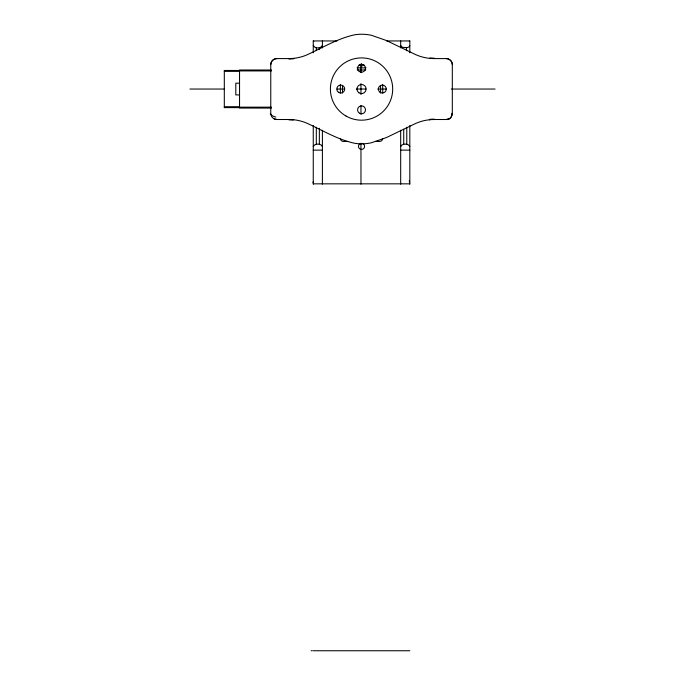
<?xml version="1.0" encoding="UTF-8"?>
<svg xmlns="http://www.w3.org/2000/svg" width="685" height="685" viewBox="0 0 685 685"><rect width="100%" height="100%" fill="white"/><g stroke="black" fill="none" stroke-linecap="round" stroke-linejoin="round"><path stroke-width="1.03" d="M359.616 143.799A38.977 38.977 0 0 1 354.53 143.251C338.476 139.791 324.116 131.255 309.389 124.345A45.689 45.689 0 0 0 288.924 119.507L276.86 119.507A6.096 6.096 0 0 1 270.763 113.41L270.763 64.673C270.669 61.41 273.615 58.516 276.86 58.585L288.924 58.585A45.689 45.689 0 0 0 309.389 53.738C324.116 46.828 338.476 38.291 354.53 34.832A38.977 38.977 0 0 1 359.616 34.284L360.584 34.259A46.178 46.178 0 0 1 371.51 35.312L386.383 40.509L413.517 53.601A45.689 45.689 0 0 0 434.264 58.585L446.226 58.585C449.463 58.516 452.408 61.41 452.314 64.673L452.314 113.41A6.096 6.096 0 0 1 446.226 119.507L434.264 119.507A45.689 45.689 0 0 0 413.517 124.49L386.383 137.574L371.501 142.745A45.219 45.219 0 0 1 362.493 143.833A49.988 49.988 0 0 1 360.584 143.824L359.616 143.799M313.259 146.547C314.518 143.216 321.145 143.216 322.395 146.547M322.395 45.527C320.931 48.635 314.963 48.909 313.259 45.527M400.682 146.547C401.941 143.225 408.568 143.216 409.818 146.547M409.818 45.527C409.339 48.592 404.775 46.058 406.779 50.596M409.305 41.468L409.81 40.963L409.818 52.754M449.086 118.788L446.252 119.507M429.375 119.764L429.957 119.704M319.347 47.573L319.347 49.594M313.259 52.754L313.259 40.946L337.071 40.946M386.683 40.946L409.818 40.946M406.779 47.573L402.489 47.368L400.682 45.527M357.005 67.875L366.073 67.875M271.406 70.007L239.544 70.007L239.544 108.059L271.406 108.084M357.279 70.007L365.807 70.007M224.312 70.461L239.544 70.461M239.544 70.915L271.406 70.915M224.312 71.377L239.544 71.377M239.544 83.176L235.794 83.176L235.794 94.907L239.544 94.907M189.933 89.041L224.072 89.041M337.166 89.041L344.632 89.041M356.371 89.041L365.97 89.041M377.709 89.041L386.246 89.041M451.321 89.041L495.067 89.041M224.312 106.706L239.544 106.706M239.544 107.168L271.406 107.168M224.312 107.622L239.544 107.622M347.946 141.435L343.416 141.435A3.048 3.048 0 0 1 340.376 138.618M375.397 141.435L379.661 141.435A3.048 3.048 0 0 0 382.701 138.618M313.259 150.126L322.395 150.126M400.682 150.126L409.818 150.126M313.259 183.837L409.818 183.837M311.127 650.75L312.266 650.75M313.268 650.75L409.81 650.75M276.86 119.507L273.931 118.753M316.264 47.573L316.307 50.596M293.231 119.704L293.711 119.755M313.268 40.963L313.773 41.468M409.262 180.6L409.656 181.619M409.818 125.483L409.818 184.196M406.779 127.264L406.779 144.415M403.73 129.285L403.73 144.415M400.682 40.946L400.682 47.89M400.682 130.236L400.682 184.188M382.709 84.623L382.709 93.057M380.577 85.676L380.577 93.057M361.543 63.799L361.543 65.563M360.969 64.133L360.969 72.678M360.969 83.57L360.969 94.513M360.969 105.61L360.969 114.335M360.969 143.174L360.969 184.196M342.5 85.676L342.5 93.057M340.368 84.623L340.368 93.057M322.395 40.946L322.395 47.89M322.395 130.236L322.395 184.188M319.347 128.275L319.347 144.415M316.307 127.264L316.307 144.415M313.259 125.483L313.259 184.196M224.312 70.486L224.312 107.605M362.391 143.465A3.048 3.048 0 0 1 364.06 148.097A3.048 3.048 0 0 1 359.137 148.26A3.048 3.048 0 0 1 360.49 143.525M363.915 64.827A3.048 3.048 0 0 1 359.188 64.852M270.763 64.673A6.096 6.096 0 0 1 276.86 58.585M293.899 58.722A15.738 5.643 0 0 1 288.916 59.004M434.264 58.165A15.738 4.804 0.5 0 1 429.992 57.96M446.226 58.585A6.096 6.096 0 0 1 452.314 64.673M451.869 113.273A15.327 9.128 34.2 0 1 449.351 119.027M429.632 119.378A14.668 4.906 0 0 1 434.264 119.13M288.924 119.866A14.668 4.17 0.5 0 1 292.897 120.046M275.807 117.058A15.327 7.955 -14.5 0 1 270.318 113.556M409.313 181.448A7.407 2.8 43.1 0 1 409.587 182.415M313.088 182.672A7.407 3.065 -38.2 0 1 313.113 181.885M380.047 92.278A3.956 3.956 0 0 0 386.272 89.401A3.956 3.956 0 0 0 380.663 85.445A3.956 3.956 0 0 0 380.047 92.278M359.556 113.265A3.956 3.956 0 0 0 365.499 109.831A3.956 3.956 0 0 0 359.556 106.406A3.956 3.956 0 0 0 359.556 113.265M338.467 92.278A3.956 3.956 0 0 0 344.692 89.401A3.956 3.956 0 0 0 339.084 85.445A3.956 3.956 0 0 0 338.467 92.278M359.257 71.488A3.956 3.956 0 0 0 365.482 68.611A3.956 3.956 0 0 0 359.873 64.655A3.956 3.956 0 0 0 359.257 71.488M358.906 92.775A4.572 4.572 0 0 0 366.09 89.452A4.572 4.572 0 0 0 359.616 84.897A4.572 4.572 0 0 0 358.906 92.775M345.968 116.013A31.15 31.15 0 0 0 392.685 89.041A31.15 31.15 0 0 0 345.968 62.07A31.15 31.15 0 0 0 345.968 116.013"/></g></svg>
